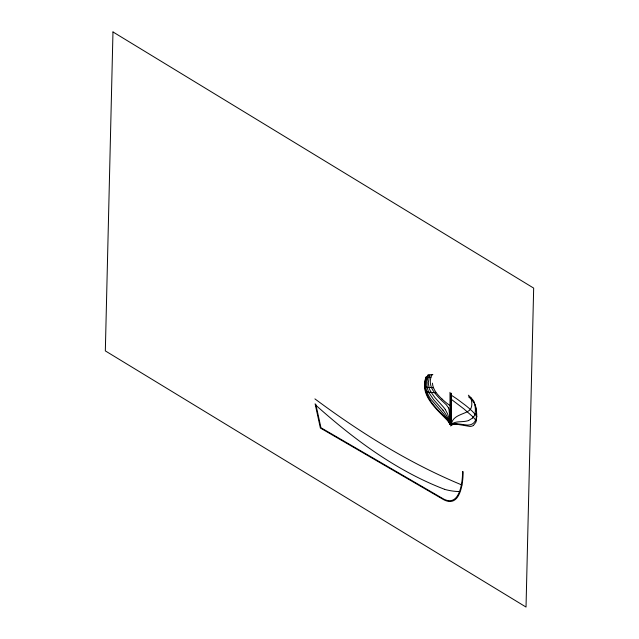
<?xml version="1.0" encoding="UTF-8"?>
<svg xmlns="http://www.w3.org/2000/svg" width="639" height="639" viewBox="0 0 639 639"><rect width="100%" height="100%" fill="white"/><g stroke="black" fill="none" stroke-linecap="round" stroke-linejoin="round"><path stroke-width="0.96" d="M463.107 471.638C463.243 482.125 460.455 508.468 443.786 499.746L320.371 428.018L315.107 403.816M462.604 471.462C462.628 481.638 459.968 507.326 443.786 499.131L320.946 427.731L315.81 404.279M451.509 424.096C452.34 416.54 460.855 414.839 466.566 412.115A61.871 35.72 60 0 0 467.66 411.524C473.148 409.008 472.029 402.45 470.903 397.674M475.12 413.465L475.4 410.326A26.407 15.248 60 0 0 473.986 401.468A25.456 14.697 60 0 0 468.371 395.19M426.309 377.01C420.166 394.183 435.55 407.594 446.326 418.425A22.7 13.107 60 0 1 449.864 424.048M432.02 374.781L431.708 375.357A24.362 14.066 60 0 0 430.718 378.128C429.36 383.208 431.197 388.52 434.448 392.474A37.501 21.654 60 0 0 440.263 399.175L446.31 404.775L448.458 407.834M455.919 424.048A25.856 14.929 60 0 0 451.525 425.143L451.941 424.456A13.954 8.051 60 0 1 453.586 423.026A29.402 16.973 60 0 1 456.31 422.163A55.585 32.094 60 0 1 458.459 421.868L463.403 421.532A62.095 35.848 60 0 0 468.659 420.518M472.772 417.938L468.643 420.478M473.499 425.374L475.839 422.291L476.726 416.844A36.567 21.111 60 0 0 475.28 405.126A9.409 5.431 60 0 0 474.473 403.433L472.125 400.23A20.72 11.965 60 0 0 468.523 396.803M432.867 374.662L427.818 374.997A31.495 18.18 60 0 0 427.499 375.66L425.941 381.092L425.774 386.164M430.966 377.226L428.449 377.377A13.555 7.828 60 0 1 426.069 376.938C418.912 395.605 437.435 409.591 448.442 421.556M433.434 387.665L427.611 387.362M455.934 424.088L469.977 426.429A20.943 12.093 60 0 0 473.515 425.406M435.806 392.785L428.601 392.178A11.35 6.55 60 0 1 426.269 391.451M444.432 489.25C396.539 470.895 354.014 439.392 316.057 405.422M461.957 485.009C409.343 463.267 360.508 432.795 314.915 398.888M426.189 391.34L425.502 390.948M451.509 399.487L463.802 408.84L472.612 416.54M442.084 399.127C437.563 394.862 432.915 389.678 432.419 383.176M442.987 410.206L433.546 399.559L429.44 393.44A14.881 8.595 60 0 1 427.02 386.579L426.964 381.331L428.338 375.98A29.458 17.013 60 0 1 428.761 374.997M445.319 409.599L447.651 414.048L449.393 419.743A25.336 14.633 60 0 1 449.992 424.24A20.121 11.614 60 0 0 448.45 421.548M431.317 392.546L434.959 397.626L442.244 405.733A24.018 13.866 60 0 1 445.351 409.567M447.747 419.567L443.993 414.344L430.646 398.944A17.964 10.368 60 0 1 425.638 386.1M475.272 405.118C476.622 411.396 478.683 422.347 470.424 424.759A33.763 19.489 60 0 1 467.157 425.055L458.85 423.984A30.105 17.381 60 0 0 451.39 424.903M449.345 412.283L449.904 420.558A89.827 51.863 60 0 1 449.992 424.24A20.368 11.758 60 0 0 447.763 419.559M451.509 393.217L451.509 425.111M450.751 393.281L450.751 426.029M449.992 392.338L449.992 424.24A22.613 13.052 60 0 0 448.842 420.558M476.83 416.74A23.851 13.77 60 0 0 470.624 409.687A72.327 41.759 60 0 0 465.575 405.39L457.82 399.583A127.512 73.621 60 0 0 451.509 395.373M475.168 413.505A19.234 11.103 60 0 1 472.74 417.89M442.971 410.222A23.331 13.475 60 0 1 448.85 420.558M429.967 374.957A27.685 15.983 60 0 0 429.528 376.155L428.274 382.785L429.248 388.464A15.632 9.026 60 0 0 431.333 392.53M448.602 407.858A15.679 9.058 60 0 1 449.241 412.227M449.984 405.557A52.869 30.52 60 0 1 442.1 399.095M427.603 387.338A9.849 5.687 60 0 1 424.647 386.323M472.62 416.524A31.143 17.98 60 0 1 476.271 420.861M459.489 491.535A108.878 62.862 60 0 1 444.448 489.314M112.975 31.95L105.331 350.899L526.025 607.05L533.669 288.101L112.975 31.95"/></g></svg>
